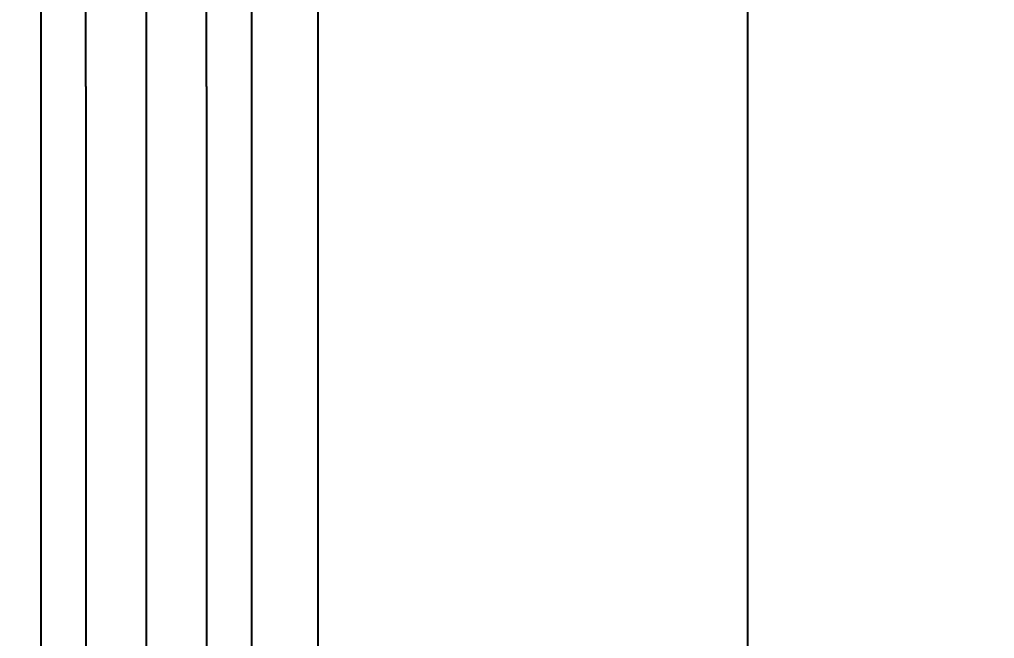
# Model space of a CAD drawing. Header units: millimetres. Extents: x -57981 to -54292, y 3591 to 5422.
# Drawn here: x -55557.1 to -55427.6, y 5138.8 to 5221 of the extents above; entities that cross this region are included whole.
import ezdxf

# ---------------------------------------------------------------- set-up
doc = ezdxf.new("R2010")
doc.units = ezdxf.units.MM
doc.layers.add('profiller', color=7, linetype='Continuous')
doc.styles.get("Standard").update_dxf_attribs({"font": 'arial.ttf'})
doc.dimstyles.new('ÖLÇÜ', dxfattribs={"dimtxt": 50, "dimasz": 20, "dimexe": 1.25, "dimexo": 30, "dimgap": 20, "dimtad": 0, "dimdec": 0, "dimtxsty": 'Standard', "dimcen": 2.5, "dimadec": 1, "dimazin": 0, "dimtfac": 1, "dimtdec": 0, "dimtmove": 0, "dimatfit": 3, "dimfxl": 1, "dimarcsym": 0})

# ---------------------------------------------------------------- blocks, each defined once
blk = doc.blocks.new('KASA')
blk.add_wipeout([(-0.005085234590566756, 64.19999980926741), (-4.263256414560601e-14, 2.842170943040401e-14), (91.08768777091666, -2.2363462903740583e-07), (91.08768777091666, 64.19999977636155)])
at = {"lineweight": -2}
blk.add_line((59.29743387212021, -2.23634629e-07), (91.08768777091666, -2.23634629e-07), dxfattribs=at)
at = {"layer": 'profiller'}
for points in [[(91.08768777091666, 30.79999977635737), (44.39743387212057, 30.79999977636101), (44.39743387212057, 36.29999977635737), (44.89743387212057, 36.79999977635737), (91.08768777091666, 36.79999977635737)], [(91.08768777091666, 14.79999977635737), (44.39743387212057, 14.79999977635373), (44.39743387212057, 9.299999776357367), (44.89743387212057, 8.799999776357367), (91.08768777091666, 8.799999776357367)]]:
    blk.add_lwpolyline(points, dxfattribs=at)
blk = doc.blocks.new('*D31')
at = {"color": 0, "lineweight": -2, "transparency": 16777216}
for p, q in [((-55488.86324074179, 5303.198336708561), (-55459.21008652816, 5303.198336708561)), ((-55460.46008652816, 5283.198336708561), (-55460.46008652816, 4738.19151542616)), ((-55460.46008652816, 4008.198336708561), (-55460.46008652816, 4553.205157990961)), ((-55488.86324074085, 3988.198336708562), (-55459.21008652816, 3988.198336708562))]:
    blk.add_line(p, q, dxfattribs=at)
at = {"color": 0, "transparency": 16777216}
for points in [[(-55463.79341986148, 5283.198336708561), (-55457.12675319482, 5283.198336708561), (-55460.46008652816, 5303.198336708561)], [(-55463.79341986148, 4008.198336708561), (-55457.12675319482, 4008.198336708561), (-55460.46008652816, 3988.198336708562)]]:
    blk.add_solid(points, dxfattribs=at)
at = {"layer": 'Defpoints', "color": 0, "transparency": 16777216}
for p in [(-55518.86324074179, 5303.198336708561), (-55460.46008652816, 5303.198336708561), (-55518.86324074085, 3988.198336708562)]:
    blk.add_point(p, dxfattribs=at)
at = {"color": 0, "transparency": 16777216, "insert": (-55460.46008652813, 4645.698336708576), "char_height": 50, "attachment_point": 5, "rotation": 90}
blk.add_mtext('1315', dxfattribs=at)
blk = doc.blocks.new('*D25')
at = {"color": 0, "lineweight": -2, "transparency": 16777216}
for p, q in [((-55535.27275273721, 5258.800902836445), (-55539.02275273691, 5258.800902836445)), ((-55540.27275273691, 5248.800902836445), (-55540.27275273691, 4687.505294416612)), ((-55540.27275273691, 4042.595770580684), (-55540.27275273691, 4603.891379000515)), ((-55535.27275273721, 4032.595770580685), (-55539.02275273691, 4032.595770580685))]:
    blk.add_line(p, q, dxfattribs=at)
at = {"color": 0, "transparency": 16777216}
for points in [[(-55541.93941940358, 5248.800902836445), (-55538.60608607026, 5248.800902836445), (-55540.27275273691, 5258.800902836445)], [(-55541.93941940358, 4042.595770580684), (-55538.60608607026, 4042.595770580684), (-55540.27275273691, 4032.595770580685)]]:
    blk.add_solid(points, dxfattribs=at)
at = {"layer": 'Defpoints', "color": 0, "transparency": 16777216}
for p in [(-55540.27275273722, 5258.800902836445), (-55540.27275273722, 4032.595770580685), (-55540.27275273691, 4032.595770580685)]:
    blk.add_point(p, dxfattribs=at)
at = {"color": 0, "transparency": 16777216, "insert": (-55540.2727527369, 4645.698336708579), "char_height": 22, "attachment_point": 5, "rotation": 90, "bg_fill": 3, "box_fill_scale": 1.1, "bg_fill_color": 9, "bg_fill_true_color": 13158600, "bg_fill_transparency": 0}
blk.add_mtext('1226', dxfattribs=at)

msp = doc.modelspace()

# ---------------------------------------------------------------- block references
at = {"xscale": -1, "rotation": 90}
msp.add_blockref('KASA', (-55517.47275296083, 5303.198336708558), dxfattribs=at)

# ---------------------------------------------------------------- next in the draw order: linework, layer by layer
for p, q in [((-55554.27275273717, 5212.110648937651), (-55554.27275273717, 4079.286024479483)), ((-55548.27275273718, 5212.110648937651), (-55548.27275273718, 4079.286024479483)), ((-55532.27275273718, 5212.110648937651), (-55532.27275273718, 4079.286024479483)), ((-55526.27275273717, 5212.110648937651), (-55526.27275273717, 4079.286024479483)), ((-55517.47275273719, 5212.110648937651), (-55517.47275273719, 4079.286024479483))]:
    msp.add_line(p, q)

# ---------------------------------------------------------------- next in the draw order: dimensions: what is measured, and where the dimension line sits
dim = msp.add_linear_dim(base=(-55460.46008652816, 5303.198336708561), p1=(-55518.86324074082, 3988.19833670856), p2=(-55518.86324074176, 5303.198336708558), angle=90, dimstyle='ÖLÇÜ')
dim.commit()
dim.dimension.update_dxf_attribs({"geometry": '*D31', "text_midpoint": (-55460.46008652813, 4645.698336708576)})

# ---------------------------------------------------------------- next in the draw order: dimensions: what is measured, and where the dimension line sits
dim = msp.add_linear_dim(base=(-55540.27275273691, 4032.595770580685), p1=(-55540.27275273718, 5258.800902836443), p2=(-55540.27275273718, 4032.595770580683), angle=90, dimstyle='ÖLÇÜ', override={"dimtxt": 22, "dimasz": 10, "dimexo": 5, "dimgap": 10, "dimtfill": 1})
dim.commit()
dim.dimension.update_dxf_attribs({"geometry": '*D25', "text_midpoint": (-55540.2727527369, 4645.698336708579)})

doc.saveas('drawing.dxf')
